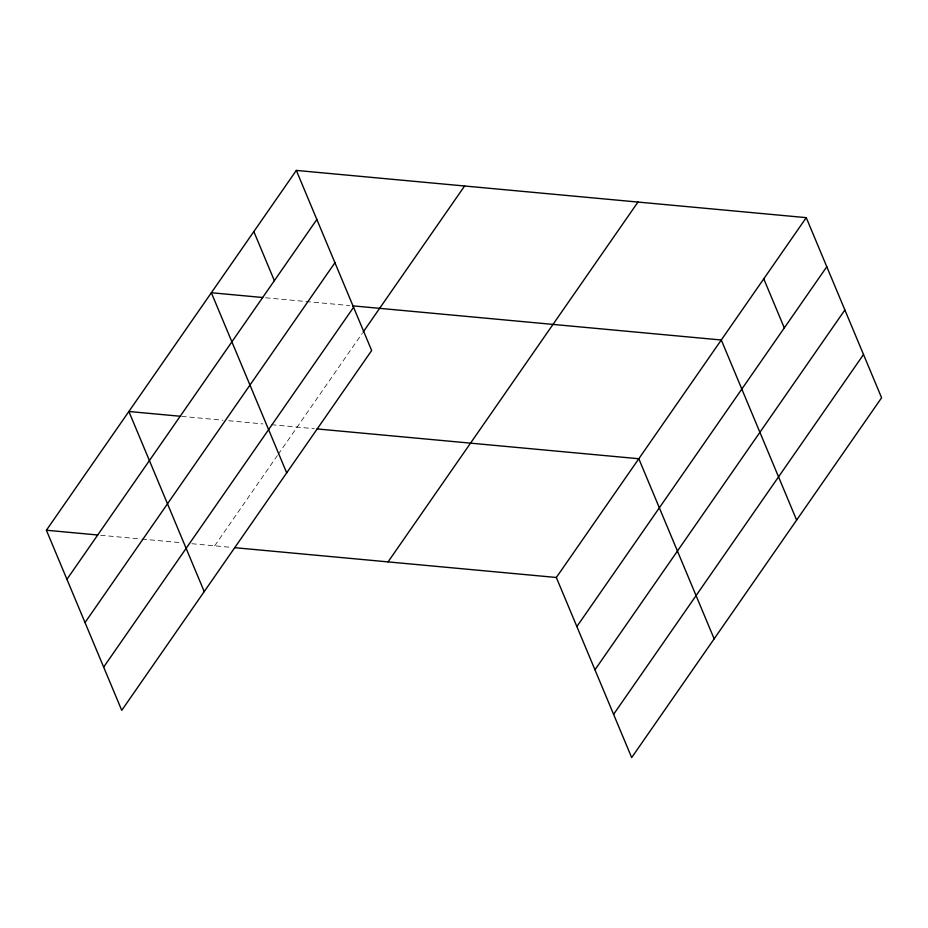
<?xml version="1.0" encoding="UTF-8"?>
<svg xmlns="http://www.w3.org/2000/svg" width="928" height="928" viewBox="0 0 928 928"><rect width="100%" height="100%" fill="white"/><g stroke="black" fill="none" stroke-linecap="round" stroke-linejoin="round"><path stroke-width="0.7" stroke-dasharray="4.64 3.48" d="M214.681 545.826L277.356 455.578M278.18 454.395L362.303 333.28M265.536 297.772L349.682 305.567M181.644 416.382L222.998 420.21M228.706 420.744L262.926 423.91M271.486 424.711L314.209 428.666M100.595 535.259L140.522 538.959M141.949 539.087L180.45 542.66M191.864 543.715L231.733 547.404"/><path stroke-width="1.39" d="M296.322 170.416L371.664 350.517L121.742 710.349L46.4 530.236L296.322 170.416L806.258 217.651L881.6 397.764L631.678 757.584L556.336 577.483L806.258 217.651M66.932 579.327L316.854 219.495M85.016 622.56L334.938 262.728M103.658 667.104L353.58 307.284M363.138 332.085L464.603 186.006M388.055 561.892L637.977 202.06M576.868 626.562L826.79 266.742M594.952 669.807L844.874 309.975M613.594 714.351L863.516 354.519M262.682 297.505L211.352 292.749L286.694 472.862M352.536 305.834L721.288 339.996L796.63 520.109M180.218 416.254L128.876 411.498L204.218 591.6M317.051 428.933L638.812 458.734L714.154 638.847M46.4 530.236L97.742 534.992M234.575 547.671L556.336 577.483M763.767 278.829L784.299 327.909M253.831 231.582L274.363 280.662"/></g></svg>
